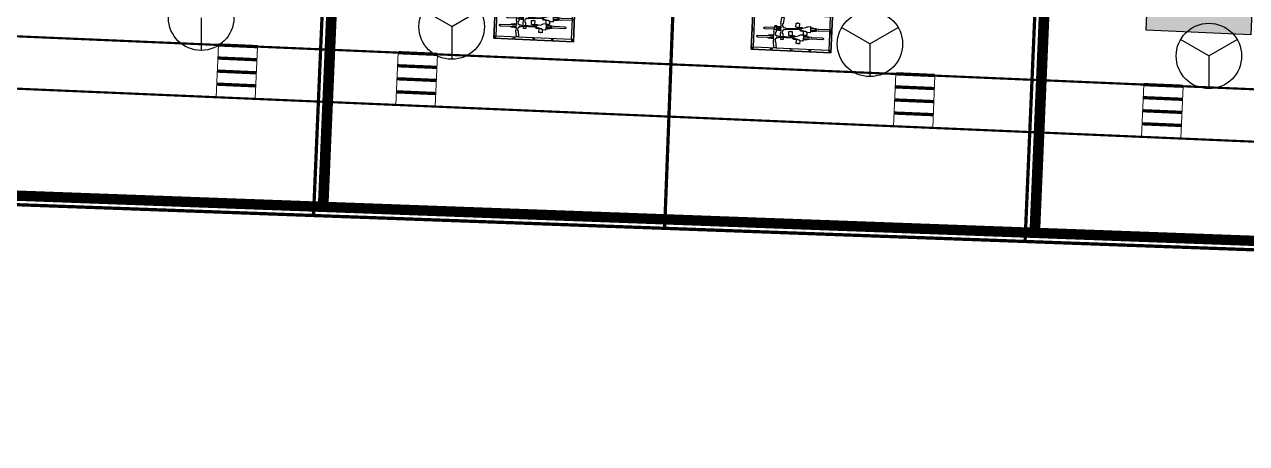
# Model space of a CAD drawing. Extents: x 287880777 to 288144713, y 62793326 to 63089570.
# Drawn here: x 287945880 to 287973894, y 62978732 to 62988348 of the extents above; entities that cross this region are included whole.
import ezdxf

# ---------------------------------------------------------------- set-up
doc = ezdxf.new("R2010")
doc.units = 0
doc.linetypes.add('DASHED', pattern=[1.4, 0.7, -0.7])
for name, color, linetype in [('drier', 3, 'Continuous'), ('NAR DETAIL', 2, 'Continuous'), ('NAR EXTERNAL WALLS', 2, 'Continuous'), ('NAR PATIO', 3, 'Continuous'), ('NAR PRIVATE PATH HATCH', 8, 'Continuous'), ('NAR ROLLOVERS', 76, 'DASHED')]:
    doc.layers.add(name, color=color, linetype=linetype)
doc.layers.add('EXP - STEPS', color=240, linetype='Continuous', lineweight=18)
doc.layers.add('NAR CBF', color=34, linetype='FENCELINE2', lineweight=0)
for name, color, linetype, true_color in [('NAR DOOR OPENINGS', 140, 'Continuous', 0x00bfff), ('NAR EV CHARGING POINT', 3, 'Continuous', 0x00ff00), ('NAR HIT AND MISS', 30, 'DASHED', 0xeb7500), ('RL-Fittings', 252, 'Continuous', 0x8f8f8e)]:
    doc.layers.add(name, color=color, linetype=linetype, true_color=true_color)
doc.layers.add('NAR Retaining Wall', color=222, linetype='Continuous', lineweight=13, true_color=0xcc0099)
doc.linetypes.add('FENCELINE2', pattern='A,0.25,-0.1,[132,ltypeshp.shx,S=0.1,R=0,X=-0.1,Y=0],-0.1,1', length=1.45)

# ---------------------------------------------------------------- blocks, each defined once
blk = doc.blocks.new('A$C324e72f9')
at = {"layer": 'NAR DOOR OPENINGS', "transparency": 33554610}
h = blk.add_hatch(color=256, dxfattribs=at)
h.dxf.hatch_style = 1
h.paths.add_polyline_path([(1200, 0), (900, 520), (1500, 520)])
at = {"layer": 'NAR PRIVATE PATH HATCH', "transparency": 33554597}
h = blk.add_hatch(color=256, dxfattribs=at)
h.dxf.hatch_style = 1
h.paths.add_polyline_path([(2400, 0), (0, 0), (0, 1800), (2400, 1800)])
at = {"layer": 'NAR DOOR OPENINGS'}
blk.add_lwpolyline([(1200, 0), (900, 520), (1500, 520)], close=True, dxfattribs=at)
at = {"layer": 'NAR PATIO'}
blk.add_lwpolyline([(2400, 0), (0, 0), (0, 1800), (2400, 1800)], close=True, dxfattribs=at)
blk = doc.blocks.new('A$Cfbc31330')
at = {"layer": 'RL-Fittings', "ltscale": 0.859024}
for p, q in [((0.309, 0.305), (0.459, 0.331)), ((0.467, 0.314), (0.351, 0.297)), ((0.459, 0.331), (0.484, 0.322)), ((0.501, 0.306), (0.467, 0.314)), ((0.484, 0.322), (0.509, 0.331)), ((0.501, 0.322), (0.501, 0.239)), ((0.509, 0.339), (0.526, 0.364)), ((0.509, 0.331), (0.509, 0.339)), ((0.526, 0.364), (0.584, 0.356)), ((0.584, 0.356), (0.601, 0.347)), ((0.601, 0.431), (0.634, 0.431)), ((0.601, 0.347), (0.601, 0.431)), ((0.601, 0.347), (0.634, 0.331)), ((0.634, 0.331), (0.601, 0.347)), ((0.634, 0.439), (0.651, 0.439)), ((0.634, 0.431), (0.634, 0.439)), ((0.634, 0.331), (0.71, 0.314)), ((0.71, 0.314), (0.634, 0.331)), ((0.651, 0.439), (0.651, 0.431)), ((0.651, 0.431), (0.684, 0.431)), ((0.684, 0.431), (0.685, 0.331)), ((0.685, 0.331), (0.76, 0.331)), ((0.71, 0.314), (0.743, 0.306)), ((0.743, 0.306), (0.71, 0.314)), ((0.76, 0.331), (0.76, 0.314)), ((0.76, 0.314), (0.776, 0.314)), ((0.776, 0.314), (0.776, 0.297)), ((1.194, 0.561), (1.252, 0.561)), ((1.211, 0.402), (1.194, 0.561)), ((1.202, 0.323), (1.227, 0.331)), ((1.202, 0.306), (1.202, 0.323)), ((1.227, 0.402), (1.211, 0.402)), ((1.227, 0.331), (1.227, 0.402)), ((1.252, 0.561), (1.269, 0.402)), ((1.269, 0.402), (1.261, 0.394)), ((1.265, 0.398), (1.261, 0.331)), ((1.261, 0.331), (1.327, 0.331)), ((1.269, 0.314), (1.261, 0.298)), ((1.386, 0.315), (1.269, 0.314)), ((1.327, 0.331), (1.394, 0.323)), ((1.394, 0.323), (1.394, 0.315)), ((1.394, 0.315), (1.428, 0.306)), ((0, 0.288), (0.033, 0.305)), ((0, 0.272), (0, 0.288)), ((0.033, 0.255), (0, 0.272)), ((0.033, 0.305), (0.301, 0.305)), ((0.301, 0.255), (0.033, 0.255)), ((0.301, 0.305), (0.309, 0.305)), ((0.309, 0.255), (0.301, 0.255)), ((0.459, 0.23), (0.309, 0.255)), ((0.351, 0.297), (0.501, 0.306)), ((0.468, 0.247), (0.351, 0.264)), ((0.351, 0.264), (0.501, 0.255)), ((0.484, 0.239), (0.459, 0.23)), ((0.501, 0.255), (0.468, 0.247)), ((0.509, 0.23), (0.484, 0.239)), ((0.509, 0.222), (0.509, 0.23)), ((0.526, 0.197), (0.509, 0.222)), ((0.584, 0.205), (0.526, 0.197)), ((0.601, 0.214), (0.584, 0.205)), ((0.635, 0.231), (0.601, 0.214)), ((0.71, 0.247), (0.635, 0.231)), ((0.743, 0.256), (0.71, 0.247)), ((0.726, 0.247), (0.718, 0.247)), ((0.726, 0.231), (0.726, 0.247)), ((0.801, 0.231), (0.726, 0.231)), ((0.743, 0.306), (0.76, 0.289)), ((0.76, 0.289), (0.743, 0.306)), ((0.76, 0.272), (0.743, 0.256)), ((0.76, 0.289), (0.76, 0.281)), ((0.76, 0.281), (0.76, 0.289)), ((0.76, 0.247), (0.76, 0.239)), ((0.776, 0.247), (0.76, 0.247)), ((0.76, 0.239), (0.852, 0.239)), ((0.776, 0.297), (1.144, 0.298)), ((0.776, 0.264), (0.776, 0.247)), ((1.144, 0.264), (0.776, 0.264)), ((0.802, 0.13), (0.801, 0.231)), ((0.835, 0.13), (0.802, 0.13)), ((0.835, 0.122), (0.835, 0.13)), ((0.852, 0.122), (0.835, 0.122)), ((0.852, 0.239), (0.852, 0.231)), ((0.852, 0.231), (0.885, 0.231)), ((0.885, 0.131), (0.852, 0.13)), ((0.852, 0.13), (0.852, 0.122)), ((0.885, 0.231), (0.885, 0.131)), ((1.144, 0.298), (1.152, 0.306)), ((1.152, 0.256), (1.144, 0.264)), ((1.152, 0.306), (1.202, 0.306)), ((1.202, 0.256), (1.152, 0.256)), ((1.194, 0.001), (1.211, 0.16)), ((1.194, 0), (1.253, 0)), ((1.202, 0.239), (1.202, 0.256)), ((1.227, 0.231), (1.202, 0.239)), ((1.211, 0.16), (1.227, 0.16)), ((1.227, 0.16), (1.227, 0.231)), ((1.269, 0.16), (1.252, 0.001)), ((1.261, 0.298), (1.352, 0.298)), ((1.261, 0.264), (1.352, 0.264)), ((1.269, 0.248), (1.261, 0.264)), ((1.261, 0.231), (1.261, 0.168)), ((1.327, 0.231), (1.261, 0.231)), ((1.261, 0.168), (1.269, 0.16)), ((1.386, 0.248), (1.269, 0.248)), ((1.394, 0.239), (1.327, 0.231)), ((1.352, 0.298), (1.386, 0.306)), ((1.352, 0.264), (1.386, 0.256)), ((1.428, 0.256), (1.394, 0.248)), ((1.394, 0.248), (1.394, 0.239)), ((1.428, 0.306), (1.67, 0.306)), ((1.67, 0.256), (1.428, 0.256)), ((1.67, 0.306), (1.698, 0.292)), ((1.698, 0.271), (1.67, 0.256)), ((1.698, 0.292), (1.698, 0.271))]:
    blk.add_line(p, q, dxfattribs=at)

msp = doc.modelspace()

# ---------------------------------------------------------------- linework, layer by layer
at = {"layer": 'drier'}
for p, q in [((287955673, 62988297), (287955023, 62988672)), ((287955673, 62988297), (287956322, 62988672)), ((287949930, 62988501), (287949930, 62987751)), ((287955673, 62988297), (287955673, 62987547)), ((287965261, 62987900), (287964611, 62988275)), ((287965261, 62987900), (287965910, 62988275)), ((287965261, 62987900), (287965261, 62987150)), ((287973031, 62987624), (287972381, 62987999)), ((287973031, 62987624), (287973680, 62987999)), ((287973031, 62987624), (287973031, 62986874))]:
    msp.add_line(p, q, dxfattribs=at)
for centre in [(287949930, 62988501), (287955673, 62988297), (287965261, 62987900), (287973031, 62987624)]:
    msp.add_circle(centre, 750, dxfattribs=at)
at = {"layer": 'EXP - STEPS'}
for p, q in [((287950326, 62987877), (287950272, 62986678)), ((287951225, 62987837), (287951172, 62986638)), ((287954446, 62987700), (287954394, 62986501)), ((287955345, 62987661), (287955293, 62986463)), ((287965853, 62987215), (287965801, 62986016)), ((287966752, 62987176), (287966701, 62985977)), ((287971540, 62986967), (287971488, 62985768)), ((287972439, 62986929), (287972387, 62985730))]:
    msp.add_line(p, q, dxfattribs=at)
at = {"layer": 'EXP - STEPS', "const_width": 75}
for points in [[(287951225, 62987837), (287950326, 62987877)], [(287951211, 62987537), (287950312, 62987577)], [(287955345, 62987661), (287954446, 62987700)], [(287951198, 62987237), (287950299, 62987277)], [(287955332, 62987362), (287954433, 62987400)], [(287966752, 62987176), (287965853, 62987215)], [(287951185, 62986938), (287950286, 62986978)], [(287955319, 62987062), (287954420, 62987101)], [(287972439, 62986929), (287971540, 62986967)], [(287955306, 62986762), (287954407, 62986801)], [(287966739, 62986876), (287965840, 62986915)], [(287972426, 62986629), (287971527, 62986668)], [(287966726, 62986577), (287965827, 62986615)], [(287972413, 62986329), (287971514, 62986368)], [(287966713, 62986277), (287965814, 62986315)], [(287972400, 62986030), (287971501, 62986068)]]:
    msp.add_lwpolyline(points, dxfattribs=at)
at = {"layer": 'NAR CBF', "ltscale": 1200, "transparency": 33554687, "const_width": 75}
for points in [[(287952800, 62990822), (287952506, 62983964)], [(287969107, 62990123), (287968817, 62983368)]]:
    msp.add_lwpolyline(points, dxfattribs=at)
at = {"layer": 'NAR CBF', "linetype": 'DASHED', "ltscale": 500, "transparency": 33554687, "const_width": 75}
msp.add_lwpolyline([(287960820, 62990589), (287960555, 62983670)], dxfattribs=at)
at = {"layer": 'NAR DETAIL', "ltscale": 0.5}
for points in [[(287958463, 62987952), (287958499, 62988776), (287956675, 62988854), (287956640, 62988030), (287958463, 62987952)], [(287964363, 62987699), (287964399, 62988523), (287962575, 62988601), (287962540, 62987777), (287964363, 62987699)]]:
    msp.add_lwpolyline(points, dxfattribs=at)
for points in [[(287958499, 62988776), (287958463, 62987952), (287956640, 62988030), (287956675, 62988854)], [(287964399, 62988523), (287964363, 62987699), (287962540, 62987777), (287962575, 62988601)]]:
    msp.add_lwpolyline(points, close=True, dxfattribs=at)
at = {"layer": 'NAR EXTERNAL WALLS', "elevation": 0}
for points in [[(287882628, 63039071), (287885860, 63031088), (287893115, 63013167), (287895078, 63007537), (287902626, 62985886), (287914385, 62985456), (287924441, 62985089), (287945274, 62984328), (287975617, 62983220), (287981499, 62983006)], [(287886171, 63030892), (287893316, 63013243), (287895281, 63007608), (287902781, 62986095), (287914393, 62985671), (287924449, 62985303), (287945282, 62984543), (287975624, 62983435), (287981507, 62983220)]]:
    msp.add_lwpolyline(points, dxfattribs=at)
at = {"layer": 'NAR EXTERNAL WALLS'}
for points in [[(287952900, 62990818), (287952619, 62984275)], [(287953115, 62990808), (287952834, 62984267)], [(287969207, 62990119), (287968931, 62983679)], [(287969422, 62990109), (287969146, 62983672)]]:
    msp.add_lwpolyline(points, dxfattribs=at)
at = {"layer": 'NAR HIT AND MISS', "linetype": 'DASHED', "ltscale": 500, "transparency": 33554687, "const_width": 75}
msp.add_lwpolyline([(288015299, 62979191), (288015304, 62978770), (287999220, 62979356), (287992855, 62982491), (287981803, 62982894), (287975613, 62983120), (287945271, 62984228), (287924438, 62984989), (287914382, 62985356), (287902554, 62985788), (287894983, 63007504), (287893021, 63013132), (287885790, 63030994)], dxfattribs=at)
at = {"layer": 'NAR Retaining Wall', "linetype": 'DASHED', "ltscale": 250, "const_width": 200}
for points in [[(287981503, 62983113), (287975620, 62983328), (287945278, 62984435), (287924445, 62985196), (287914389, 62985563), (287902703, 62985990), (287895179, 63007572), (287893216, 63013205), (287885960, 63031128), (287882728, 63039111)], [(287952727, 62984271), (287953007, 62990813)], [(287969038, 62983676), (287969314, 62990114)]]:
    msp.add_lwpolyline(points, dxfattribs=at)
at = {"layer": 'NAR ROLLOVERS', "ltscale": 500, "const_width": 50}
for points in [[(287935104, 62988529), (287952769, 62987772)], [(287952984, 62987763), (287969076, 62987073)], [(287935053, 62987330), (287952718, 62986573)], [(287969291, 62987064), (287977015, 62986733), (287981345, 62986257), (287987245, 62986270)], [(287952933, 62986564), (287969025, 62985874)], [(287969240, 62985865), (287976924, 62985535), (287981280, 62985057), (287987248, 62985070)]]:
    msp.add_lwpolyline(points, dxfattribs=at)
at = {"layer": 'RL-Fittings', "ltscale": 0.859024, "flags": 128}
for points in [[(287958429, 62988779), (287958499, 62988776), (287958463, 62987952), (287956640, 62988030), (287956675, 62988854), (287956725, 62988852)], [(287958449, 62988778), (287958415, 62988004), (287956692, 62988078), (287956725, 62988852)], [(287964329, 62988526), (287964399, 62988523), (287964363, 62987699), (287962540, 62987777), (287962575, 62988601), (287962625, 62988599)], [(287964349, 62988525), (287964315, 62987751), (287962592, 62987825), (287962625, 62988599)]]:
    msp.add_lwpolyline(points, dxfattribs=at)
for points in [[(287962603, 62988204), (287962605, 62988244), (287962565, 62988245), (287962563, 62988205), (287962603, 62988204)], [(287964377, 62988128), (287964378, 62988168), (287964338, 62988169), (287964337, 62988129), (287964377, 62988128)], [(287956685, 62988033), (287956687, 62988073), (287956647, 62988075), (287956645, 62988035), (287956685, 62988033)], [(287957118, 62988014), (287957120, 62988054), (287957080, 62988056), (287957078, 62988016), (287957118, 62988014)], [(287957573, 62987995), (287957575, 62988035), (287957535, 62988036), (287957533, 62987997), (287957573, 62987995)], [(287958001, 62987976), (287958003, 62988016), (287957963, 62988018), (287957961, 62987978), (287958001, 62987976)], [(287958459, 62987957), (287958460, 62987997), (287958420, 62987999), (287958419, 62987959), (287958459, 62987957)], [(287962585, 62987780), (287962587, 62987820), (287962547, 62987822), (287962545, 62987782), (287962585, 62987780)], [(287963018, 62987761), (287963020, 62987801), (287962980, 62987803), (287962978, 62987763), (287963018, 62987761)], [(287963473, 62987742), (287963475, 62987782), (287963435, 62987784), (287963433, 62987744), (287963473, 62987742)], [(287963901, 62987724), (287963903, 62987764), (287963863, 62987765), (287963861, 62987725), (287963901, 62987724)], [(287964358, 62987704), (287964360, 62987744), (287964320, 62987746), (287964319, 62987706), (287964358, 62987704)]]:
    msp.add_lwpolyline(points, close=True, dxfattribs=at)

# ---------------------------------------------------------------- block references
at = {"layer": 'NAR EV CHARGING POINT', "ltscale": 0.5, "xscale": 900, "yscale": 900, "zscale": 900, "rotation": 177.5456062596818}
for p in [(287958469, 62988710), (287958304, 62988522), (287964369, 62988458), (287964204, 62988269)]:
    msp.add_blockref('A$Cfbc31330', p, dxfattribs=at)
at = {"layer": 'NAR PATIO', "rotation": 177.5456069623868}
msp.add_blockref('A$C324e72f9', (287974068, 62989910), dxfattribs=at)

doc.saveas('drawing.dxf')
